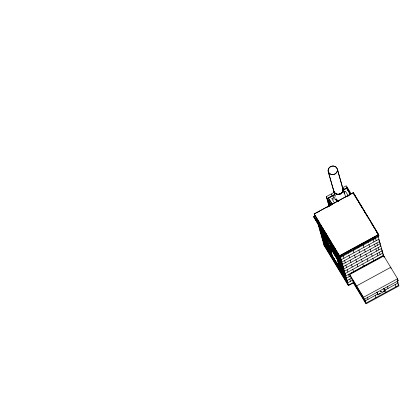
<?xml version="1.0" encoding="UTF-8"?>
<svg xmlns="http://www.w3.org/2000/svg" width="420" height="420" viewBox="0 0 420 420"><rect width="100%" height="100%" fill="white"/><g stroke="black" fill="none" stroke-linecap="round" stroke-linejoin="round"><path stroke-width="0.63" d="M380.977 291.218C380.741 292.625 381.008 290.671 380.662 291.538M380.683 291.8L380.919 291.527M326.681 238.35L326.109 238.429L326.545 238.03M327.81 242.335L327.285 242.477L327.443 241.994M328.939 246.325L328.414 246.461L328.65 245.973M331.433 255.14L330.907 255.276L331.144 254.788M335.695 199.395L336.094 198.917L335.695 199.395L338.021 201.359M329.112 206.566L326.303 196.649L334.079 192.418M342.41 187.887L346.3 185.771L351.178 193.841M332.094 204.225L328.356 197.873L334.604 194.476M343.124 189.84L346.531 187.982L350.511 194.57M328.382 197.978L334.63 194.581M343.723 189.635L346.558 188.087M329.579 197.568L330.713 196.954M344.915 189.226L346.054 188.606M334.856 195.689L335.013 195.857M334.897 195.647L335.233 195.547M329.627 199.705L328.519 200.309L328.876 201.569M347.403 190.034L348.511 189.43M331.884 198.776L335.265 196.817M343.786 192.181L345.487 191.252L348.364 196.009M314.197 213.896L353.278 192.628L378.588 234.497L378.919 235.652L339.838 256.914L314.522 215.05L314.197 213.896L339.538 255.869L378.62 234.602L353.278 192.628M314.228 214.001L353.304 192.733M318.554 211.916L319.688 211.297M327.075 207.281L330.482 205.422M337.864 201.406L339.003 200.786M346.385 196.77L349.792 194.917M341.801 271.945L337.024 255.318L338.615 254.452L338.793 255.082L337.202 255.948L313.677 216.699L315.268 215.833L315.567 216.667L314.207 217.408L336.971 255.061M314.207 217.408L314.029 216.778L315.394 216.038M326.54 237.888L325.831 235.368L326.513 234.995M326.881 235.042L325.516 235.783L325.694 236.413L326.603 235.919M327.002 235.242L325.642 235.988L325.82 236.618L327.18 235.872L324.203 230.554M326.382 237.998L326.975 237.678L336.929 254.142L338.352 259.177L337.764 259.502L327.81 243.038L326.382 237.998L336.336 254.462L337.764 259.502M326.855 238.371L327.217 238.172L327.553 239.347M327.81 243.038L331.149 247.978M337.838 258.605L338.499 259.702L342.185 272.717L341.591 273.037L331.637 256.573L327.957 243.563L330.173 246.729M331.716 249.186C330.96 248.162 332.272 249.785 332.073 248.698M339.927 269L337.166 259.24L329.175 246.026L331.937 255.785L332.267 255.654L339.922 268.317M336.1 253.848L336.462 253.649M331.637 256.573L331.338 254.594M336.415 254.184L336.777 253.984M336.336 254.462L336.929 254.142M337.764 255.371L338.672 254.877L338.494 254.247L337.129 254.987L314.029 216.778M378.588 234.497L339.512 255.764L339.838 256.914M339.943 256.589L343.35 254.735M344.484 254.116L351.871 250.1M353.005 249.48L356.412 247.627M357.551 247.007L367.206 241.752M368.34 241.133L371.18 239.589M372.32 238.97L375.727 237.116M376.861 236.497L378.688 235.772L375.69 230.26M337.166 259.24L337.481 259.067M337.743 258.883L338.111 258.683L337.276 255.749M340.568 257.402L378.284 236.88L377.69 235.904M337.99 259.744L338.352 259.544L341.938 272.223L341.576 272.423M341.591 273.037L337.911 260.027L338.499 259.702M378.935 239.19L341.219 259.712L338.205 254.725M340.373 270.575L340.289 269.346M381.549 248.425L343.833 268.947L340.389 263.256M341.644 272.239L343.329 275.026L344.012 274.659L338.31 254.51L337.628 254.877L325.831 235.368M351.094 273.772L350.852 273.362L383.57 255.559L397.577 278.728L398.171 280.828L364.088 299.376L350.327 276.612L349.734 274.512L383.812 255.969L384.111 257.019M350.306 276.082L346.447 278.182L343.282 272.947M351.514 278.093L347.099 280.492L343.046 273.788M352.716 280.098L347.75 282.802L323.174 242.151M316.15 217.334L323.831 244.461L348.406 285.112L353.923 282.109M364.466 300.683L363.494 297.276L397.577 278.728M378.058 293.858L365.284 300.809L362.46 296.137M383.917 290.671L398.003 283.006L397.415 282.03M383.355 291.464L384.489 290.845L384.662 291.128L377.843 294.84L377.675 294.556M378.856 294.016L379.995 293.401M382.835 291.853L384.536 290.929L383.775 288.325M352.894 280.586L353.404 282.387L365.935 303.119L398.654 285.317L397.352 280.697M380.536 291.559L381.229 291.506M326.949 239.684L326.697 240.209L327.154 240.03L318.602 225.992M333.218 197.059L332.913 196.523L333.107 196.802M337.517 200.135L338.452 200.933M335.858 199.028L338.2 201.023M335.927 199.28L337.801 200.876M335.066 196.014L334.85 195.683M332.141 248.908L332.005 248.588M337.565 256.557L337.717 256.825M332.399 249.548C333.396 250.462 330.572 245.905 331.769 248.456M353.414 193.415L354.092 194.534M354.769 195.647L355.777 197.321M356.79 198.996L357.803 200.671M358.481 201.789L361.179 206.257M361.856 207.37L362.864 209.044M363.542 210.163L366.24 214.631M366.917 215.744L367.931 217.418M368.944 219.093L369.616 220.211M370.629 221.886L371.306 223.004M371.978 224.117L372.992 225.792M374.005 227.467L374.682 228.585M353.939 194.339L355.288 196.576M355.966 197.689L356.979 199.364M357.992 201.038L358.664 202.157M359.678 203.831L360.355 204.95M361.027 206.062L362.04 207.737M363.053 209.412L363.731 210.53M364.739 212.205L365.416 213.323M366.093 214.436L367.101 216.111M371.49 223.372L372.503 225.047M373.181 226.16L375.879 230.627M376.556 231.746L377.564 233.42M378.242 234.533L378.919 235.652M346.657 187.031L347.288 188.076M347.54 188.496L348.553 190.166M348.805 190.585L349.87 192.344M378.913 240.382L379.591 241.5L341.875 262.022L338.746 256.851M379.36 242.345L380.242 243.805L342.526 264.332L339.087 258.641M350.269 194.334L346.531 187.982M380.221 244.997L380.898 246.115L343.177 266.642L340.053 261.466M381.528 249.617L382.2 250.735L344.484 271.257L341.355 266.086M381.843 251.365L382.856 253.045L345.14 273.567L341.696 267.876M382.835 254.231L383.507 255.35L345.791 275.877L342.353 270.186M397.514 279.746L398.171 280.828M397.981 284.198L399 285.883L366.009 303.839L353.378 282.944L348.38 285.663L323.558 244.608M332.918 196.549L333.212 197.033M331.853 198.671L334.425 202.923M328.356 197.873L332.336 204.461M326.303 196.649L331.186 204.724M326.66 197.909L331.207 205.433M327.317 200.219L330.477 205.453M327.968 202.529L329.936 205.779M328.624 204.834L329.275 205.921M380.772 291.286L380.993 291.779M353.577 271.882L353.824 272.286M339.644 255.539L340.064 256.793L337.701 252.887M315.761 216.599L316.439 217.718M317.111 218.831L319.814 223.298M320.486 224.416L321.5 226.091M322.177 227.204L323.526 229.441M327.574 236.14L328.587 237.815M329.264 238.928L331.963 243.395M332.64 244.514L335.339 248.976M336.016 250.094L337.029 251.769M315.567 216.667L315.268 215.833M316.643 219.067L326.471 235.326L325.983 233.594M328.482 238.649L329.154 239.757M329.826 240.87L330.493 241.978M326.056 235.242L337.853 254.756M349.734 274.512L363.494 297.276M317.294 221.377L326.471 236.549M353.588 281.463L355.483 284.603M355.698 284.959L357.173 287.395M357.389 287.752L360.554 292.987M360.769 293.344L362.245 295.78M327.353 238.45L336.609 253.806M313.677 216.699L337.024 255.318M334.766 253.859L335.78 255.533M336.457 256.651L337.134 257.77L331.354 248.404M319.258 228.302L327.448 241.852M330.839 247.826L332.829 251.123M333.16 251.669L338.137 259.901L341.822 272.916M330.115 246.971L330.797 248.094M331.81 249.774L332.493 250.898M333.506 252.578L334.525 254.263M335.543 255.948L337.06 258.373M327.957 243.563L337.911 260.027M319.909 230.612L328.356 244.582M320.56 232.916L329.411 247.553L328.939 245.742M321.216 235.226L330.393 250.404M321.867 237.536L330.776 252.268M340.153 268.873L331.994 255.507L339.832 268.364M322.523 239.846L330.876 253.664M339.623 268.243L332.272 256.032L329.579 246.514M331.937 255.785L340.389 269.714M341.518 271.619L343.555 274.906L338.032 255.386M340.268 269.897L332.178 256.625L340.163 269.84M336.157 263.461L332.015 256.609L331.501 254.798M338.919 267.923L339.985 269.787M340.61 270.716L341.255 271.892M332.252 249.322L331.921 248.756M341.203 269.315L341.229 269.294M390.994 268.396L390.695 267.351L356.612 285.894L357.21 287.994M395.278 284.492L395.929 286.802M377.958 235.725L384.001 257.082M375.554 238.366L376.21 240.676M376.861 242.981L377.517 245.291M378.168 247.601L378.824 249.911M379.475 252.215L380.126 254.525M387.513 286.718L388.006 288.445M373.286 239.6L373.937 241.91M374.593 244.22L375.244 246.53M375.895 248.834L376.551 251.144M377.202 253.454L377.858 255.764M385.276 289.931L385.933 292.241M383.948 288.614L384.662 291.128M367.957 241.169L368.288 242.319M368.939 244.629L369.59 246.939M370.246 249.249L370.897 251.554M371.553 253.864L372.204 256.174M372.86 258.484L373.511 260.788M377.134 292.32L377.843 294.84M376.961 292.036L377.722 294.635M363.284 245.044L363.941 247.349M364.592 249.659L365.248 251.969M365.899 254.279L366.555 256.583M367.206 258.893L367.857 261.203M375.281 295.37L375.937 297.68M343.25 188.727L345.629 197.122M343.445 190.612L337.344 169.092A4.73 4.295 -15.8 0 0 329.537 167.317A4.73 4.295 -15.8 0 0 331.427 174.515A4.73 4.295 -15.8 0 0 337.344 169.092L342.878 188.837M343.786 191.809L344.295 193.609M357.961 246.608L358.286 247.763M358.943 250.068L359.594 252.378M360.25 254.688L360.901 256.998M361.557 259.303L362.208 261.613M362.859 263.923L363.515 266.233M367.358 297.019L368.009 299.329M353.288 250.483L353.945 252.788M354.596 255.097L355.252 257.408M355.903 259.718L356.554 262.022M357.21 264.332L357.861 266.642M364.796 299.082L365.935 303.119M328.246 171.512L333.832 191.242A4.678 4.247 -15.8 0 0 340.011 193.956A4.678 4.247 -15.8 0 0 342.442 187.814M328.199 171.523L333.779 191.252M347.965 252.047L348.29 253.202M348.947 255.512L349.598 257.817M350.249 260.127L350.905 262.437M351.556 264.747L352.212 267.052M352.863 269.362L353.519 271.672M358.565 290.005L359.058 291.737M352.994 280.487L353.651 282.796M328.135 200.351L328.792 202.655M343.292 255.922L343.943 258.232M344.6 260.536L345.251 262.847M345.907 265.156L346.558 267.466M347.214 269.771L347.865 272.081M348.516 274.391L349.172 276.701M349.823 279.006L350.48 281.316M340.237 256.252L348.406 285.112M339.743 257.276L340.399 259.581M341.05 261.891L341.707 264.201M342.358 266.511L343.009 268.816M343.665 271.126L344.316 273.436M344.972 275.746L345.623 278.05M346.28 280.361L346.931 282.671M337.806 255.507L343.329 275.026M342.017 272.706L342.347 273.856M337.108 255.927L337.591 257.639M336.562 254.341L337.99 259.376M338.599 262.92L339.959 267.729M337.738 260.337L338.257 262.18M338.599 263.382L339.99 268.301M340.872 271.42L341.523 273.73M335.465 262.479L336.116 264.784M329.669 246.466L332.267 255.654M326.975 237.678L327.332 238.938M329.952 248.294L331.821 254.909M329.921 248.53L330.44 250.383M329.794 248.761L330.309 250.572M330.65 251.78L331.159 253.591M326.865 238.781L327.868 242.324M328.86 246.073L330.818 252.998M323.526 230.449L324.177 232.754M324.828 235.064L325.484 237.374M326.135 239.684L326.792 241.988M327.443 244.298L328.099 246.608M328.75 248.918L329.406 251.223M330.057 253.533L330.708 255.843M321.394 225.697L322.051 228.008M322.702 230.317L323.358 232.628M324.009 234.932L324.66 237.242M325.316 239.552L325.967 241.862M326.623 244.167L327.274 246.477M325.474 244.724L326.125 247.028M318.119 221.503L318.769 223.813M319.426 226.123L320.077 228.433M320.728 230.738L321.384 233.047M322.035 235.358L322.691 237.668M323.342 239.972L323.998 242.282M324.649 244.592L325.306 246.902M337.124 201.747A5.035 4.573 -15.8 0 1 335.895 199.71M342.5 187.782A4.709 4.274 -15.8 0 1 340.053 193.961A4.709 4.274 -15.8 0 1 333.832 191.231M342.022 186.69A5.035 4.573 -15.8 0 1 339.544 194.444A5.035 4.573 -15.8 0 1 333.59 188.932M342.757 191.042A4.631 4.2 -15.8 0 1 338.226 194.271M337.04 194.15A4.631 4.2 -15.8 0 1 333.879 191.226M342.489 187.787A4.73 4.295 -15.8 0 1 339.444 194.192A4.73 4.295 -15.8 0 1 333.653 190.139M331.291 195.017L331.837 194.759L331.291 195.017M333.748 199.08L334.294 198.823L333.748 199.08M326.739 240.524C327.112 241.61 327.663 239.72 326.739 240.524M327.868 244.508C328.235 245.6 328.792 243.71 327.868 244.508M330.362 253.323C330.734 254.415 331.286 252.525 330.362 253.323M330.971 247.81L332.209 250.1L330.971 247.81M331.443 174.468A4.678 4.247 -15.8 0 0 337.292 169.108A4.678 4.247 -15.8 0 0 329.574 167.349A4.678 4.247 -15.8 0 0 331.443 174.468"/></g></svg>
